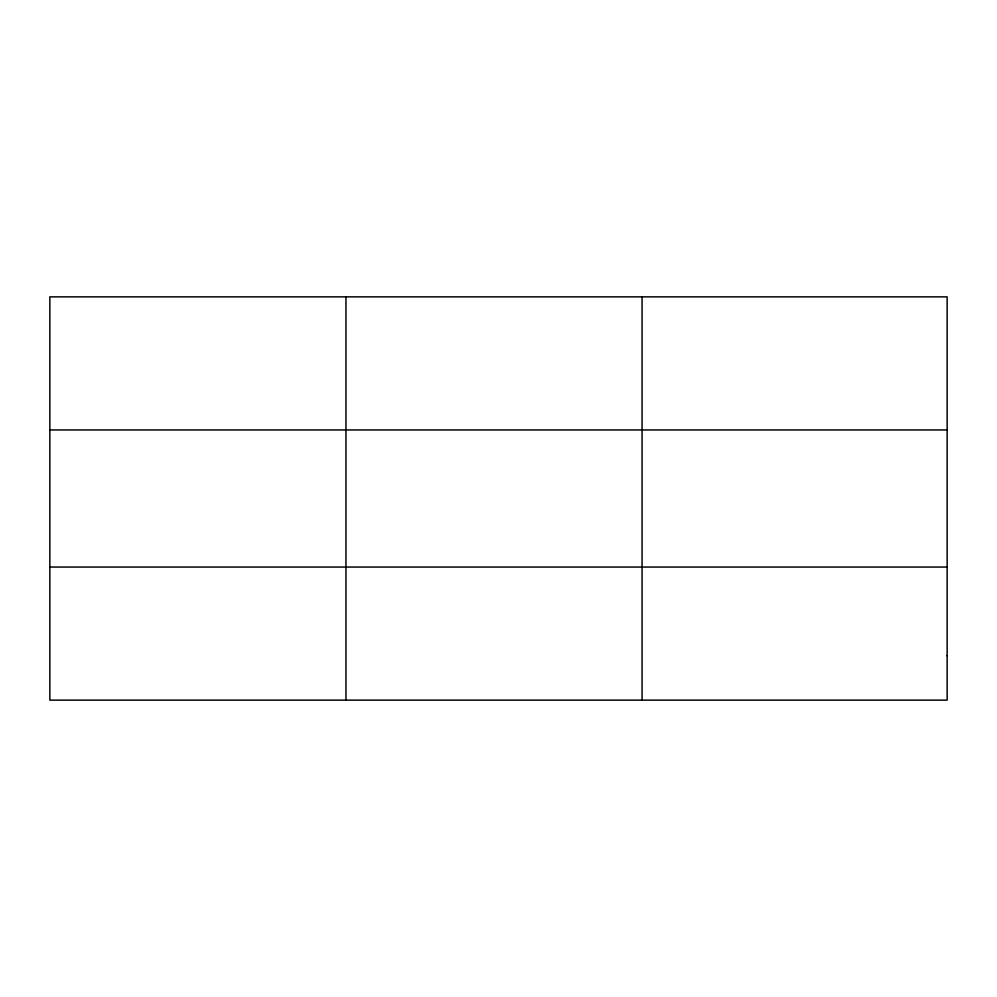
<?xml version="1.0" encoding="UTF-8"?>
<svg xmlns="http://www.w3.org/2000/svg" width="997" height="997" viewBox="0 0 997 997"><rect width="100%" height="100%" fill="white"/><g stroke="black" fill="none" stroke-linecap="round" stroke-linejoin="round"><path stroke-width="1.5" d="M345.959 296.869L345.959 700.131M642.068 296.869L642.068 700.131M49.85 429.944L947.15 429.944M49.85 567.056L947.15 567.056M947.15 655.764L947.15 700.131L49.85 700.131L49.85 296.869L947.15 296.869L947.15 655.764"/></g></svg>
